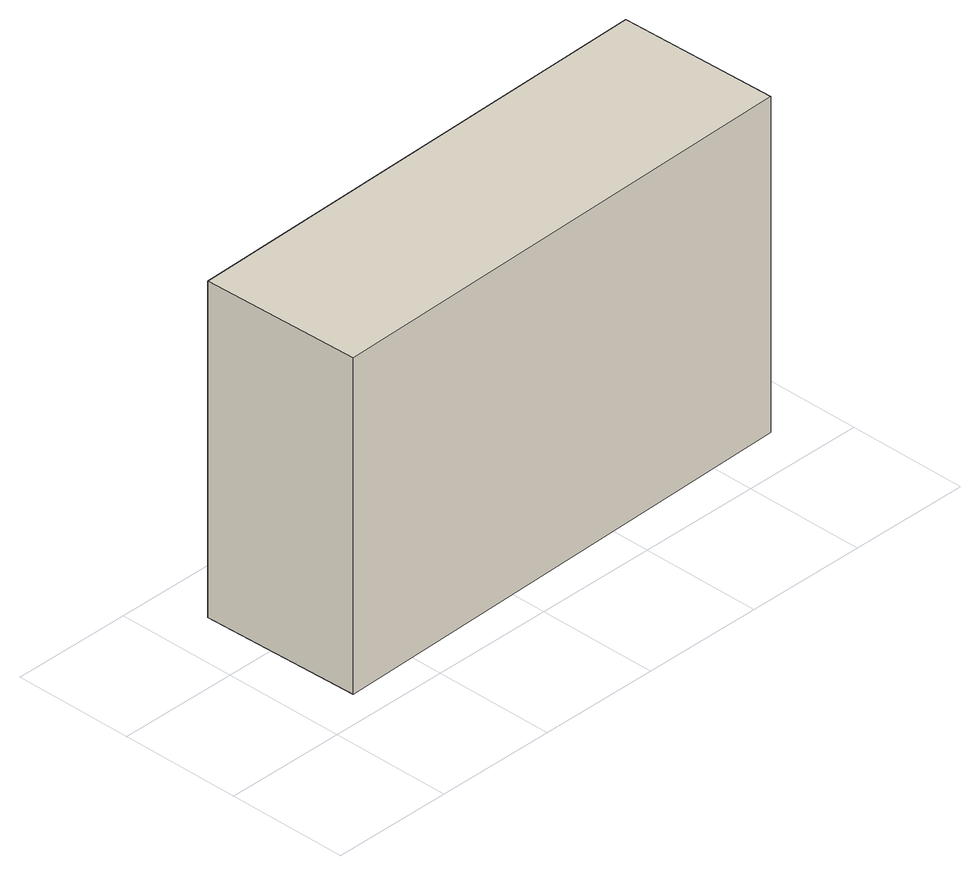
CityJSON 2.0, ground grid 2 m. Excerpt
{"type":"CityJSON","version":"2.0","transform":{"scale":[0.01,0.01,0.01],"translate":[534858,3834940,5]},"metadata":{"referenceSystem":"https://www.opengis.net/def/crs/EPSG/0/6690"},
"CityObjects":{
"building1":{"type":"Building","attributes":{"class":"3001","measuredHeight":5.5,"BuildingDetailAttribute.specifiedBuildingCoverageRate":0.6,"BuildingDetailAttribute.surveyYear":2017,"BuildingIDAttribute.prefecture":"27","BuildingIDAttribute.city":"27104"},"geometry":[{"type":"Solid","lod":"1","boundaries":[[[[0,1,2,3]],[[2,4,5,3]],[[1,6,4,2]],[[0,7,6,1]],[[3,5,7,0]],[[4,6,7,5]]]]}]}
},
"vertices":[
[77,316,95],[908,337,95],[914,72,95],[84,50,95],[914,72,648],[84,50,648],[908,337,648],[77,316,648]
]}
